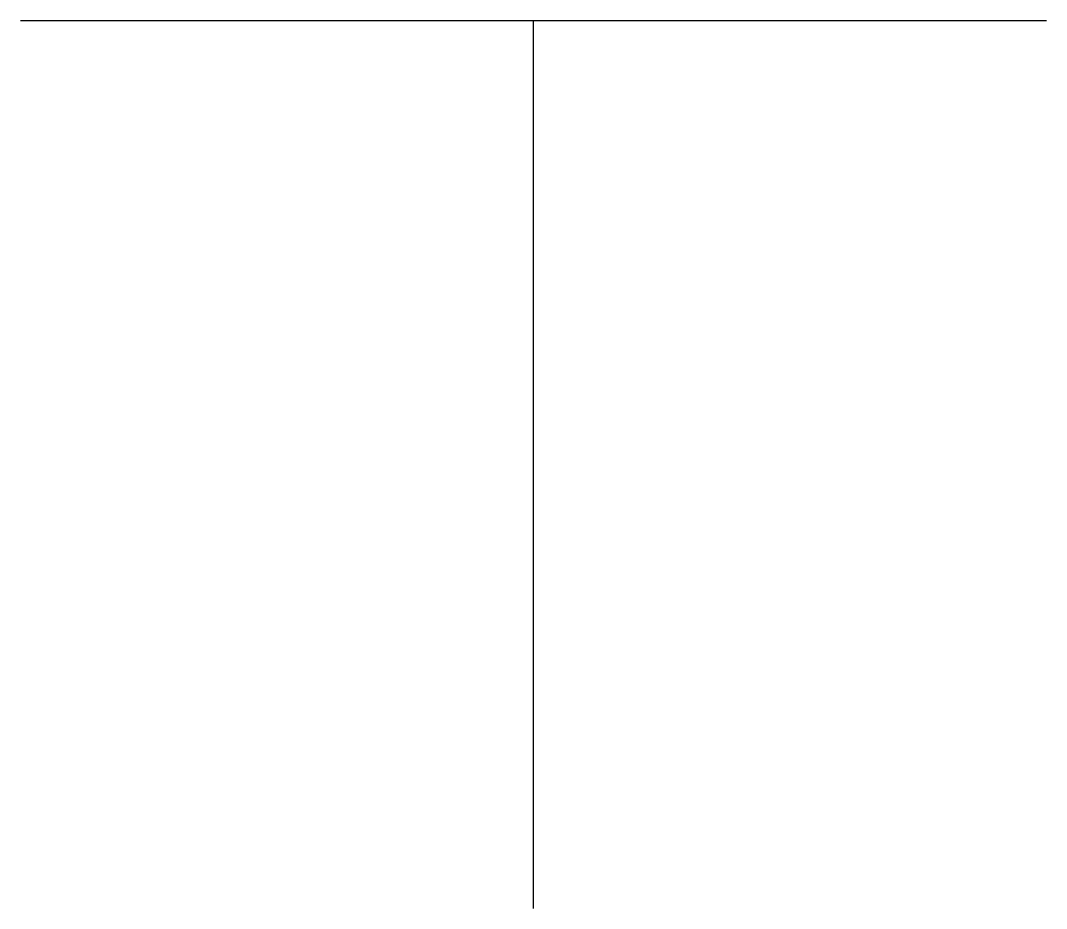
# Model space of a CAD drawing. Header units: millimetres. Extents: x -3.46 to 3.46, y -6 to 0.
import ezdxf

# ---------------------------------------------------------------- set-up
doc = ezdxf.new("R2010")
doc.units = ezdxf.units.MM
doc.layers.add('SYMB_FIL_FIN', color=1, linetype='Continuous')

msp = doc.modelspace()

# ---------------------------------------------------------------- linework, layer by layer
at = {"layer": 'SYMB_FIL_FIN'}
for p, q in [((-3.4641, 0), (3.4641, 0)), ((0, -6), (0, 0))]:
    msp.add_line(p, q, dxfattribs=at)

doc.saveas('drawing.dxf')
